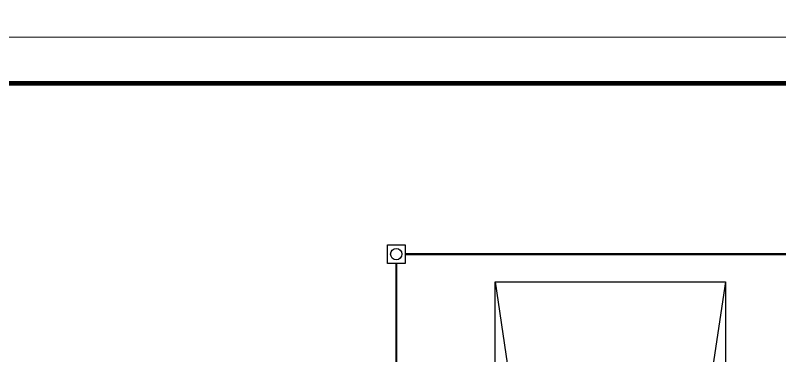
# Model space of a CAD drawing. Extents: x 3774419 to 4775970, y -926964 to 2266.
# Drawn here: x 3817602 to 3834200, y -696270 to -688889 of the extents above; entities that cross this region are included whole.
import ezdxf

# ---------------------------------------------------------------- set-up
doc = ezdxf.new("R2010")
doc.units = 0
doc.header["$LTSCALE"] = 1000
doc.header["$MEASUREMENT"] = 0
for name, color, linetype in [('!!DIM-动力', 7, 'CONTINUOUS'), ('!!电气', 1, 'CONTINUOUS'), ('A-EQPM-MECH', 191, 'CONTINUOUS'), ('WIRE-动力', 7, 'CONTINUOUS')]:
    doc.layers.add(name, color=color, linetype=linetype)
doc.layers.add('图框', color=147, linetype='CONTINUOUS', lineweight=20)

# ---------------------------------------------------------------- blocks, each defined once
blk = doc.blocks.new('A$C24590F8F')
at = {"layer": 'A-EQPM-MECH', "color": 252}
for points in [[(9300, 15600), (9300, 18300), (14300, 18300), (14300, 15600)], [(9300, 18300), (9700, 15600)], [(14300, 18300), (13900, 15600)]]:
    blk.add_lwpolyline(points, dxfattribs=at)
blk = doc.blocks.new('dfgdsgsdg')
at = {"layer": '!!DIM-动力'}
blk.add_lwpolyline([(1783913, 547079), (1784300, 547079), (1784300, 546668), (1783913, 546668)], close=True, dxfattribs=at)
blk.add_circle((1784105, 546875), 124, dxfattribs=at)

msp = doc.modelspace()

# ---------------------------------------------------------------- linework, layer by layer
at = {"layer": 'WIRE-动力', "color": 6, "linetype": 'Continuous', "const_width": 50}
for points in [[(3826069.7, -694068.4), (3861370.2, -694068.4)], [(3825876, -700531.2), (3825876, -694274.1)]]:
    msp.add_lwpolyline(points, dxfattribs=at)
at = {"layer": '图框'}
for points in [[(3804417.5, -629963.9), (3888517.5, -629963.9), (3888517.5, -689363.9), (3804417.5, -689363.9)], [(3804417.5, -689363.9), (3888517.5, -689363.9), (3888517.5, -748763.9), (3804417.5, -748763.9)], [(3804417.5, -689363.9), (3888517.5, -689363.9), (3888517.5, -748763.9), (3804417.5, -748763.9)]]:
    msp.add_lwpolyline(points, close=True, dxfattribs=at)
at = {"layer": '图框', "const_width": 100}
msp.add_lwpolyline([(3887517.5, -747763.9), (3887517.5, -690363.9), (3806917.5, -690363.9), (3806917.5, -747763.9)], close=True, dxfattribs=at)

# ---------------------------------------------------------------- block references
at = {"layer": '!!DIM-动力', "rotation": 0.001736889965600356}
msp.add_blockref('dfgdsgsdg', (2041786.3, -1240995.9), dxfattribs=at)
at = {"layer": '!!电气'}
msp.add_blockref('A$C24590F8F', (3818720, -712965.3), dxfattribs=at)

doc.saveas('drawing.dxf')
